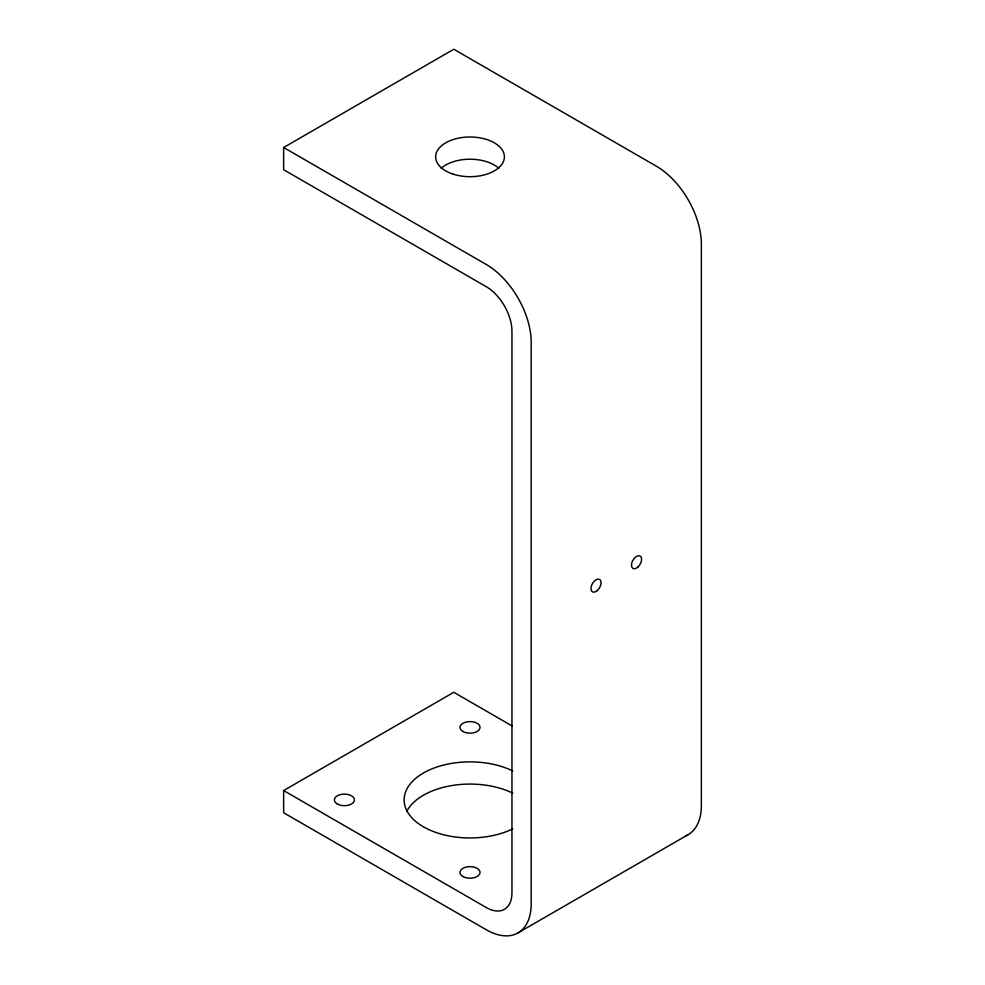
<?xml version="1.0" encoding="UTF-8"?>
<svg xmlns="http://www.w3.org/2000/svg" width="985" height="985" viewBox="0 0 985 985"><rect width="100%" height="100%" fill="white"/><g stroke="black" fill="none" stroke-linecap="round" stroke-linejoin="round"><path stroke-width="1.48" d="M283.643 147.491L486.221 264.46A63.594 36.716 60 0 1 531.198 342.349L531.198 903.762A63.594 36.716 60 0 1 486.221 929.729L283.643 812.76L283.643 790.549L486.221 907.505A36.383 21.005 60 0 0 511.954 892.644L511.954 331.243A36.383 21.005 60 0 0 486.221 286.672L283.643 169.715L283.643 147.491L453.802 49.25L656.392 166.206A63.594 36.716 60 0 1 701.357 244.108L701.357 805.508A63.594 36.716 60 0 1 685.732 835.846M283.643 790.549L453.802 692.295L512.446 726.154M518.024 932.869L688.183 834.627M441.181 168.263A34.377 19.848 0 0 1 498.853 168.263M512.816 828.828A65.897 38.046 0 0 1 422.22 826.095A65.897 38.046 0 0 1 422.22 773.717A65.897 38.046 0 0 1 512.816 770.984M406.953 811.086A65.897 38.046 0 0 1 512.816 793.196M452.829 174.037A34.377 19.848 0 0 0 504.394 156.849A34.377 19.848 0 0 0 452.829 139.661A34.377 19.848 0 0 0 452.829 174.037M462.925 731.486A10.022 5.787 0 0 0 479.695 728.888A10.022 5.787 0 0 0 467.419 721.796A10.022 5.787 0 0 0 462.925 731.486M337.326 803.994A10.022 5.787 0 0 0 354.095 801.396A10.022 5.787 0 0 0 341.82 794.304A10.022 5.787 0 0 0 337.326 803.994M462.925 876.515A10.022 5.787 0 0 0 479.695 873.917A10.022 5.787 0 0 0 467.419 866.825A10.022 5.787 0 0 0 462.925 876.515M597.329 590.52A7.166 4.137 -60 0 0 599.594 579.426A7.166 4.137 -60 0 0 591.123 586.937A7.166 4.137 -60 0 0 597.329 590.52M637.849 567.126A7.166 4.137 -60 0 0 640.115 556.033A7.166 4.137 -60 0 0 631.644 563.543A7.166 4.137 -60 0 0 637.849 567.126"/></g></svg>
